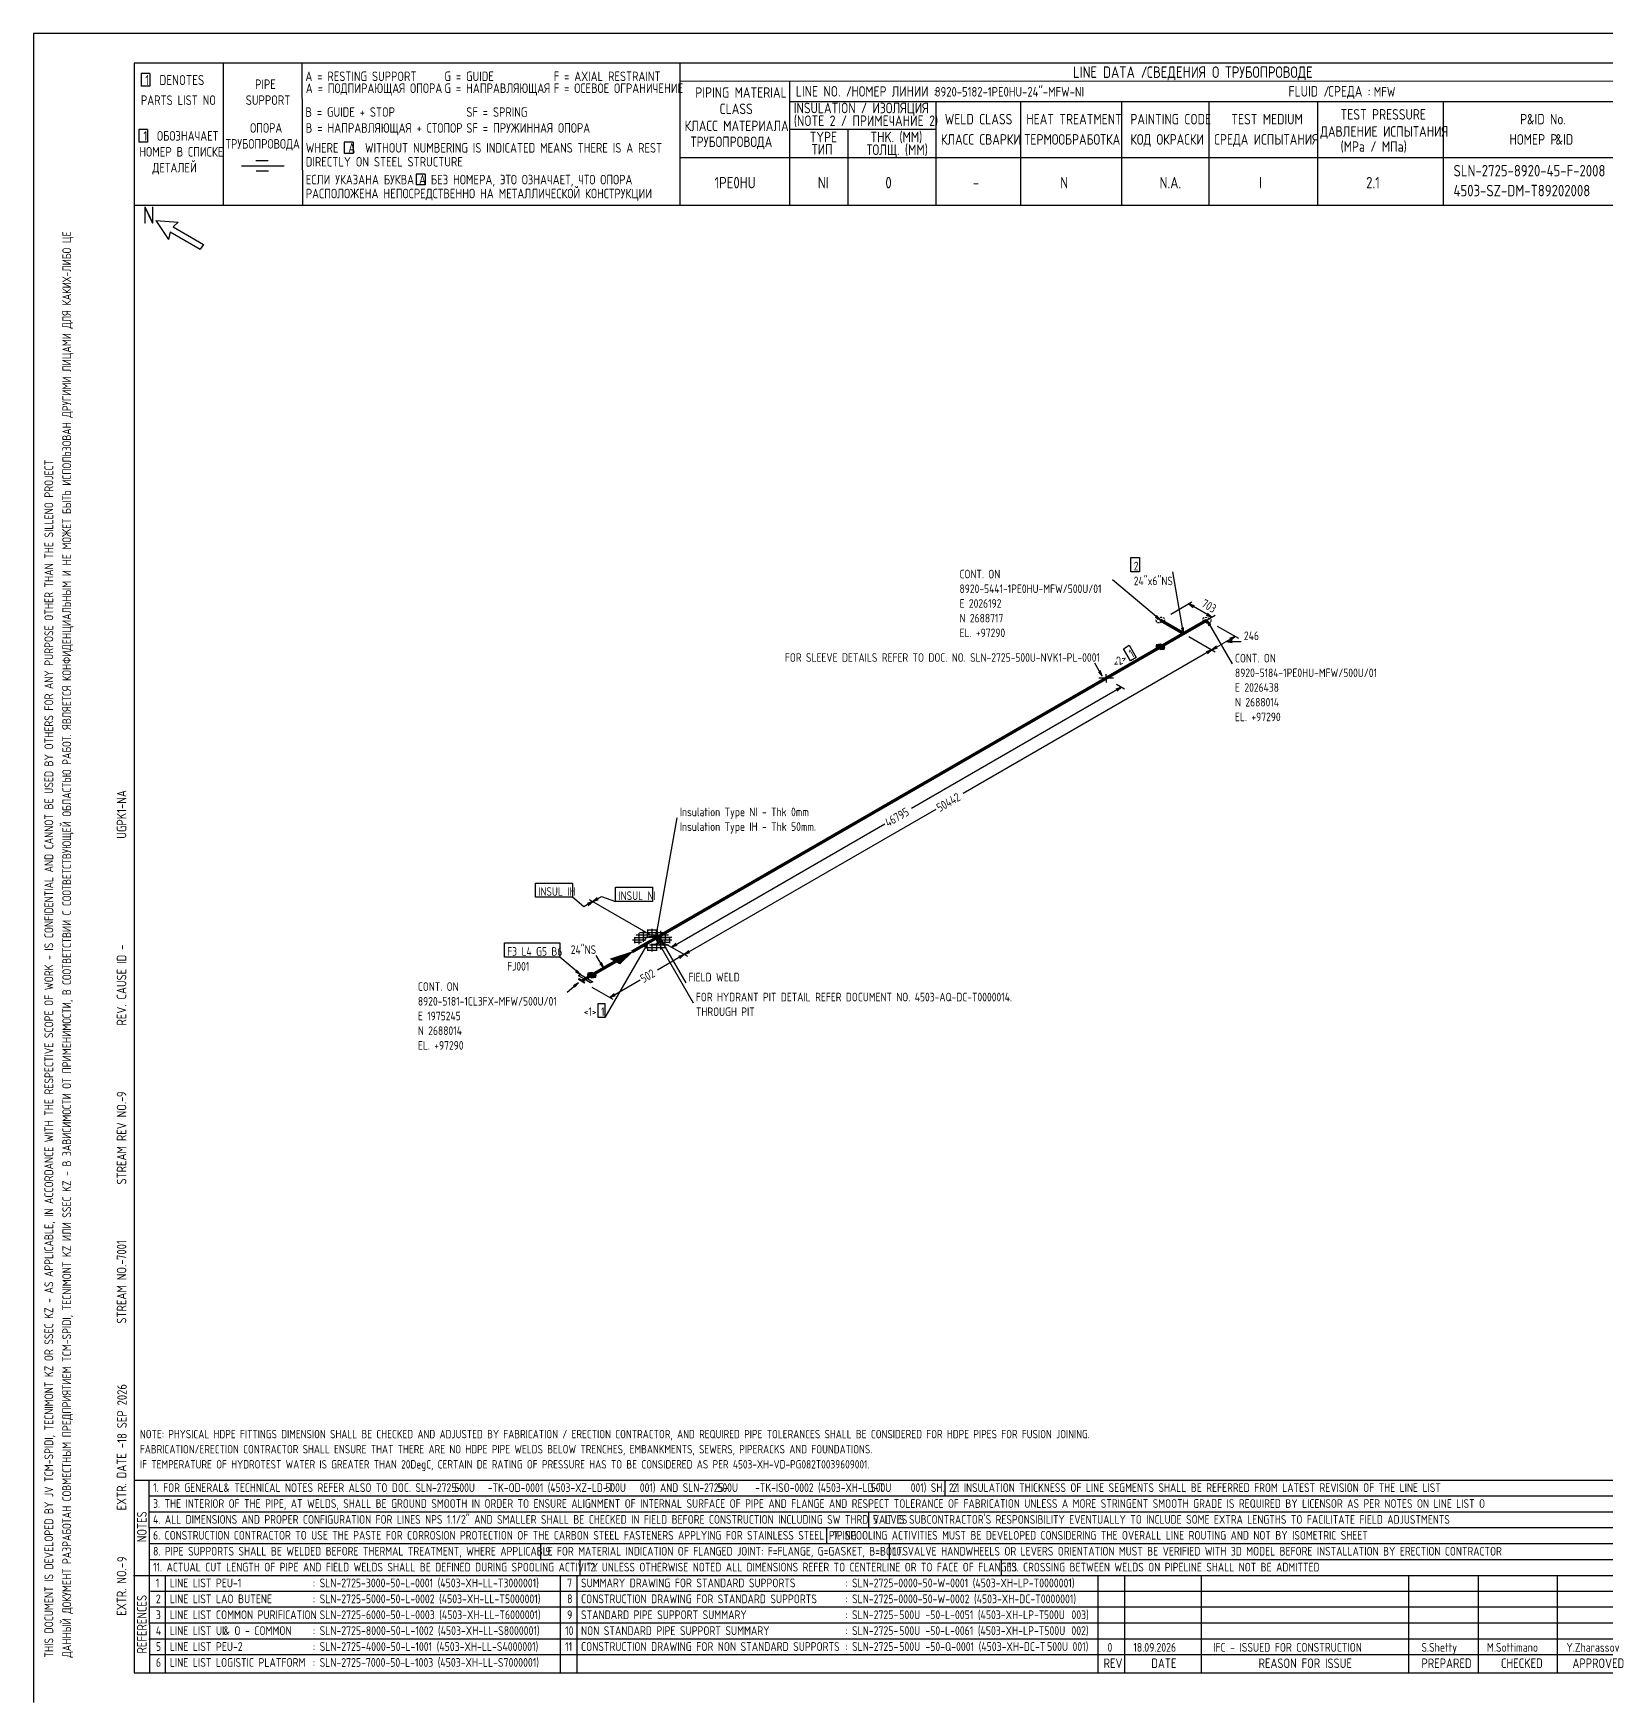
# Model space of a CAD drawing. Extents: x -1005 to 594, y -998 to 420.
# Drawn here: x 0 to 395.7, y 0 to 420 of the extents above; entities that cross this region are included whole.
import ezdxf

# ---------------------------------------------------------------- set-up
doc = ezdxf.new("R2010")
doc.units = 0
doc.linetypes.add('GT100', pattern=[0.8, 0.533333, -0.266667])
doc.styles.add('TTFN17', font='GOST type A')

msp = doc.modelspace()

# ---------------------------------------------------------------- linework, layer by layer
at = {"layer": 'GT_1', "flags": 128}
for points in [[(0, 420), (0, 0)], [(594, 420), (0, 420)], [(589.1, 412.5), (25.4, 412.5)], [(25.4, 412.5), (25.4, 7.5)], [(47.8, 412.5), (47.8, 376.7)], [(67.6, 412.5), (67.7, 376.7)], [(162.7, 412.5), (162.7, 376.7)], [(29.3, 409.9), (27.1, 409.9)], [(27.1, 409.9), (27.1, 406.7)], [(29.3, 409.9), (29.3, 406.7)], [(589.1, 408), (162.7, 407.9)], [(190.3, 407.8), (190.3, 376.7)], [(29.3, 406.7), (27.1, 406.7)], [(190.3, 402.9), (402.7, 402.9)], [(227.1, 402.9), (227.1, 376.7)], [(248.4, 402.9), (248.4, 376.8)], [(273.9, 402.9), (273.9, 376.7)], [(295.8, 402.9), (295.8, 376.7)], [(323.2, 402.9), (323.2, 376.7)], [(354.8, 402.9), (354.8, 376.8)], [(28.7, 395.8), (26.5, 395.8)], [(26.5, 395.8), (26.5, 392.6)], [(28.7, 395.8), (28.7, 392.6)], [(227.1, 395.8), (190.3, 395.8)], [(205, 395.8), (205, 376.7)], [(28.7, 392.6), (26.5, 392.6)], [(80.5, 392.6), (78.2, 392.6)], [(78.2, 392.6), (78.2, 389.8)], [(80.5, 392.6), (80.5, 389.8)], [(63.1, 386.6), (52.4, 386.6)], [(59.1, 387.9), (56, 387.9)], [(80.5, 389.8), (78.2, 389.8)], [(230.2, 388.7), (162.7, 388.7)], [(402.7, 388.7), (226.9, 388.7)], [(59.2, 385.3), (56.1, 385.3)], [(98.6, 384.6), (96.3, 384.6)], [(96.3, 384.6), (96.3, 381.9)], [(98.6, 384.6), (98.6, 381.9)], [(98.6, 381.9), (96.3, 381.9)], [(402.7, 376.7), (25.4, 376.7)], [(30.8, 372.9), (34, 368.1)], [(30.8, 372.9), (36.4, 372.5)], [(34.4, 370.1), (34, 368.1)], [(34.4, 370.1), (42, 365.7)], [(36.4, 372.5), (35.2, 371.3)], [(35.2, 371.3), (42.8, 366.9)], [(42.8, 366.9), (42, 365.7)], [(276.225, 288.125), (278.4, 288.125), (278.4, 284.525), (276.225, 284.525), (276.225, 288.125)], [(283.65, 272.375), (271.575, 282.5)], [(289.5, 269), (286.8, 284.525)], [(282.375, 273.125), (283.65, 272.375), (282.675, 273.5)], [(286.275, 273.875), (291.6, 276.95)], [(292.2, 275.975), (290.775, 276.5), (291.9, 275.525)], [(290.775, 276.5), (291.975, 275.825)], [(290.775, 269.75), (297.45, 273.575)], [(296.625, 273.125), (291.975, 275.825)], [(295.2, 273.65), (296.625, 273.125), (295.5, 274.1)], [(288.975, 270.425), (289.5, 269), (289.5, 270.5)], [(296.325, 271.25), (295.35, 272.375), (295.875, 270.95)], [(295.35, 272.375), (301.725, 261.35)], [(297.975, 270.875), (303.3, 267.8)], [(296.625, 264.875), (234, 228.725)], [(274.35, 265.175), (275.775, 266.075), (277.575, 263), (276.15, 262.1), (274.35, 265.175)], [(283.65, 266.3), (282.675, 266.15), (282.525, 265.625), (283.65, 264.95), (284.625, 265.1), (284.775, 265.625), (283.65, 266.3)], [(282.567, 265.6), (284.768, 265.6)], [(282.575, 265.8), (284.483, 265.8)], [(282.632, 266), (284.15, 266)], [(282.9, 265.4), (284.711, 265.4)], [(283, 266.2), (283.817, 266.2)], [(283.233, 265.2), (284.654, 265.2)], [(290.775, 268.25), (297.45, 264.425)], [(290.775, 268.25), (297.45, 264.425)], [(295.5, 263.9), (296.625, 264.875), (295.2, 264.35)], [(296.625, 264.875), (299.55, 266.6)], [(297.75, 265.85), (296.625, 264.875), (298.05, 265.4)], [(302.475, 268.25), (299.55, 266.6)], [(301.725, 267.2), (300.225, 266.975), (301.725, 266.75)], [(300.225, 266.975), (303.975, 266.975)], [(301.35, 267.275), (302.475, 268.25), (301.05, 267.725)], [(269.025, 258.275), (267.15, 261.5)], [(268.05, 259.4), (269.025, 258.275), (268.5, 259.7)], [(271.875, 257.75), (268.125, 257.75)], [(270.075, 256.7), (270, 258.8)], [(270.075, 256.7), (270, 258.8)], [(270.075, 256.7), (270, 258.8)], [(270.075, 256.7), (270, 258.8)], [(270.075, 256.7), (270, 258.8)], [(272.625, 256.25), (274.65, 255.05)], [(273.9, 255.5), (221.025, 224.975)], [(272.775, 254.525), (273.9, 255.5), (272.475, 254.975)], [(156.675, 192.35), (162, 222.65)], [(163.8, 188.225), (227.25, 224.825)], [(160.575, 190.1), (214.275, 221.075)], [(126.375, 206.225), (135.675, 206.225), (135.675, 202.625), (126.375, 202.625), (126.375, 206.225)], [(138.525, 200.225), (135.675, 202.625)], [(155.4, 193.1), (139.95, 202.025)], [(155.4, 193.1), (139.95, 202.025)], [(140.775, 201.575), (143.025, 202.85)], [(141.9, 202.55), (140.775, 201.575), (142.2, 202.1)], [(143.025, 202.85), (146.55, 201.575)], [(146.55, 205.175), (155.85, 205.175), (155.85, 201.575), (146.55, 201.575), (146.55, 205.175)], [(140.775, 201.575), (138.525, 200.225)], [(139.65, 200.6), (140.775, 201.575), (139.35, 201.05)], [(152.475, 190.85), (152.475, 193.625)], [(159, 193.7), (152.55, 193.7)], [(153.525, 191.45), (153.525, 194.15)], [(157.05, 194.375), (154.5, 194.375)], [(154.575, 192.65), (154.65, 194.3)], [(155.775, 192.875), (155.775, 194.675)], [(156.675, 193.85), (156.675, 192.35), (157.2, 193.775)], [(156.9, 192.65), (156.825, 194.375)], [(157.05, 190.475), (157.05, 194.675)], [(157.95, 189.5), (157.95, 194.15)], [(159, 189.95), (159.075, 193.625)], [(118.575, 191.15), (132.525, 191.15), (132.525, 187.55), (118.575, 187.55), (118.575, 191.15)], [(154.725, 191.225), (143.85, 172.4)], [(153.975, 191.825), (150.825, 191.825)], [(153.075, 191.225), (151.275, 191.225)], [(151.35, 191.075), (151.35, 192.575)], [(154.2, 192.425), (151.35, 192.425)], [(159.825, 193.1), (151.725, 193.1)], [(153.375, 192.575), (160.65, 192.575)], [(154.2, 189.8), (154.725, 191.225), (153.75, 190.1)], [(153.975, 191.675), (153.975, 191.675), (153.975, 191.975), (154.125, 192.35), (154.5, 192.5), (155.025, 192.725), (155.475, 192.8), (156.075, 192.8), (156.6, 192.725), (157.05, 192.575), (157.425, 192.275), (157.575, 191.975), (157.575, 191.6), (157.425, 191.375), (157.05, 191.075), (156.675, 190.85), (156.075, 190.775), (155.475, 190.775)], [(158.925, 189.95), (154.05, 189.95)], [(156.975, 189.275), (154.5, 189.275)], [(154.65, 189.275), (154.575, 190.25)], [(159.825, 190.55), (155.1, 190.55)], [(155.775, 188.975), (155.775, 190.775)], [(155.925, 192.8), (156.675, 193.175), (157.8, 192.95), (158.1, 192.35), (157.425, 191.9), (156.3, 192.125), (155.925, 192.8)], [(155.925, 192.8), (157.875, 192.8)], [(156.036, 192.6), (157.975, 192.6)], [(156.147, 192.4), (158.075, 192.4)], [(156.258, 192.2), (157.875, 192.2)], [(156.325, 193), (157.55, 193)], [(157.65, 191.225), (156.675, 192.35), (157.2, 190.925)], [(156.675, 192.35), (166.05, 176.075)], [(156.9, 189.275), (156.9, 191)], [(156.925, 192), (157.575, 192)], [(160.275, 191.225), (157.275, 191.225)], [(160.2, 192.425), (157.35, 192.425)], [(160.725, 191.825), (157.575, 191.825)], [(158.775, 191), (157.8, 192.125), (158.325, 190.7)], [(157.8, 192.125), (164.175, 181.1)], [(159.3, 190.85), (164.625, 187.775)], [(159.3, 190.85), (161.325, 189.65)], [(159.3, 190.85), (164.625, 187.775)], [(160.2, 191.075), (160.2, 192.575)], [(161.7, 191.075), (160.575, 190.1), (162, 190.625)], [(164.925, 189.2), (163.8, 188.225), (165.225, 188.75)], [(137.7, 183.2), (132.525, 187.55)], [(143.55, 184.775), (141.675, 188)], [(142.575, 185.9), (143.55, 184.775), (143.025, 186.2)], [(146.55, 186.5), (145.35, 187.175), (150.675, 188.9), (147.6, 185.9), (145.5, 187.1), (150.3, 188.675), (147.525, 185.975), (145.65, 187.025), (149.85, 188.45), (147.375, 186.05), (145.8, 186.95), (149.475, 188.15), (147.225, 186.125), (145.95, 186.8), (149.1, 188), (147.075, 186.2), (146.1, 186.725), (148.65, 187.7), (146.925, 186.275), (146.25, 186.65), (148.35, 187.55), (146.775, 186.35), (146.4, 186.575), (147.9, 187.25), (146.625, 186.425), (146.55, 186.5), (150.675, 188.9)], [(163.8, 188.225), (157.05, 184.325)], [(162.675, 187.25), (163.8, 188.225), (162.375, 187.7)], [(137.175, 181.1), (134.325, 178.7)], [(136.2, 179.975), (137.175, 181.1), (135.9, 180.35)], [(136.425, 183.95), (137.7, 183.2), (136.725, 184.325)], [(138.675, 182), (137.175, 182.9), (137.7, 183.2), (140.775, 181.4), (140.25, 181.1), (138.675, 182)], [(137.175, 182), (137.325, 182.075), (138.675, 181.1), (138.825, 181.175), (137.175, 182), (138.675, 181.1)], [(138.825, 181.175), (137.325, 182.075)], [(140.4, 183.2), (137.775, 181.625)], [(137.925, 181.55), (140.55, 183.05)], [(138.15, 181.475), (140.775, 182.975)], [(140.55, 183.725), (139.575, 183.575), (139.425, 183.05), (140.55, 182.375), (141.525, 182.525), (141.675, 183.05), (140.55, 183.725)], [(139.468, 183.2), (141.425, 183.2)], [(139.508, 183), (141.661, 183)], [(139.525, 183.4), (141.092, 183.4)], [(139.737, 183.6), (140.758, 183.6)], [(139.842, 182.8), (141.604, 182.8)], [(140.175, 182.6), (141.546, 182.6)], [(145.05, 177.425), (152.7, 181.85)], [(140.55, 180.05), (145.875, 176.975)], [(146.175, 178.4), (145.05, 177.425), (146.475, 177.95)], [(142.125, 175.925), (143.85, 175.925), (143.85, 172.4), (142.125, 172.4), (142.125, 175.925)], [(25.3, 56), (402.7, 56)], [(29.1, 56), (29.2, 7.5)], [(229.4, 56), (229.4, 52)], [(29.1, 52), (402.7, 52)], [(29.1, 48), (402.7, 48)], [(210.2, 48), (210.2, 44)], [(402.7, 44), (29.1, 44)], [(199.6, 44), (199.6, 40)], [(29.2, 40), (402.7, 40)], [(127.6, 40), (127.6, 36)], [(215.4, 40), (215.4, 36)], [(29.1, 36), (402.7, 36)], [(137.5, 36), (137.5, 32)], [(243.6, 36), (243.6, 32)], [(25.2, 32), (402.7, 32)], [(33.2, 32), (33.2, 7.6)], [(132.6, 32), (132.6, 7.6)], [(136.8, 32), (136.8, 7.6)], [(267.9, 32), (267.9, 7.5)], [(274.6, 32), (274.6, 7.5)], [(293.9, 32), (293.9, 7.5)], [(346.1, 32), (346.1, 7.5)], [(363.6, 32), (363.6, 7.5)], [(383.5, 32), (383.5, 7.5)], [(402.7, 28), (29.5, 28)], [(402.7, 24), (29.1, 24)], [(402.7, 20), (29.1, 20)], [(402.7, 16), (29.1, 16)], [(402.7, 12), (29.2, 12)], [(25.4, 7.5), (589.1, 7.5)], [(0, 0), (0, 0)]]:
    msp.add_lwpolyline(points, dxfattribs=at)
at = {"layer": 'GT_1', "linetype": 'GT100', "flags": 128}
for points in [[(282.525, 272.375), (282.675, 271.85), (283.65, 271.7), (284.775, 272.375), (284.625, 272.9), (283.65, 273.05), (282.525, 272.375)], [(295.35, 273.05), (294.375, 272.9), (294.225, 272.375), (295.35, 271.7), (296.325, 271.85), (296.475, 272.375), (295.35, 273.05)]]:
    msp.add_lwpolyline(points, dxfattribs=at)
at = {"layer": 'GT_1', "const_width": 0.8, "flags": 128}
for points in [[(289.5, 269), (283.65, 272.375)], [(283.65, 265.625), (289.5, 269)], [(289.5, 269), (295.35, 272.375)], [(270, 257.75), (283.65, 265.625)], [(156.675, 192.35), (270, 257.75)], [(150.675, 188.9), (156.675, 192.35)], [(140.55, 183.05), (146.55, 186.5)]]:
    msp.add_lwpolyline(points, dxfattribs=at)

# ---------------------------------------------------------------- texts
at = {"layer": 'GT_1', "style": 'TTFN17'}
for s, height, p in [('LINE DATA /', 2.8875, (261.633, 408.8)), ('СВЕДЕНИЯ О ТРУБОПРОВОДЕ', 2.8875, (280.233, 408.8)), (' 1  DENOTES', 2.5025, (26.875, 407)), (' PIPE', 2.4062, (54.561, 406)), ('A = RESTING SUPPORT', 2.40625, (68.461, 408)), ('A = ПОДПИРАЮЩАЯ ОПОРА', 2.40625, (68.561, 405)), ('G = GUIDE', 2.4062, (103.461, 408)), ('G = НАПРАВЛЯЮЩАЯ', 2.40625, (103.461, 405)), ('F = AXIAL RESTRAINT', 2.40625, (130.961, 408)), ('F = ОСЕВОЕ ОГРАНИЧЕНИЕ', 2.40625, (130.961, 405)), ('PARTS LIST NO', 2.40625, (27.061, 402)), ('SUPPORT', 2.4062, (53.461, 402)), ('PIPING MATERIAL', 2.64687, (166.597, 403.8)), ('LINE NO. /', 2.6469, (191.897, 404.1)), ('НОМЕР ЛИНИИ :', 2.59875, (205.89, 404.1)), ('8920-5182-1PE0HU-24"-MFW-NI', 2.40625, (226.861, 404.1)), ('FLUID /', 2.6469, (315.897, 404.1)), ('СРЕДА :', 2.6469, (325.897, 404.1)), ('MFW', 2.4062, (337.361, 404.1)), ('B = GUIDE + STOP', 2.40625, (68.461, 399)), ('SF = SPRING', 2.40625, (108.961, 399)), ('CLASS', 2.6469, (172.697, 399.7)), ('(NOTE 2 / ПРИМЕЧАНИЕ 2)', 2.64687, (191.397, 396.7)), ('INSULATION / ИЗОЛЯЦИЯ', 2.64687, (191.397, 399.9)), ('WELD CLASS', 2.6469, (229.397, 397.1)), ('HEAT TREATMENT', 2.64687, (249.897, 397.1)), ('PAINTING CODE', 2.64687, (276.097, 397.1)), ('TEST MEDIUM', 2.64687, (301.497, 397.1)), ('TEST PRESSURE', 2.64687, (328.997, 398.3)), ('P', 2.647, (374.197, 397.1)), ('&ID No.', 2.6469, (375.908, 397.1)), (' 1  ОБОЗНАЧАЕТ', 2.40625, (26.461, 393)), ('ОПОРА', 2.4062, (54.561, 395)), ('B = НАПРАВЛЯЮЩАЯ + СТОПОР', 2.40625, (68.561, 395)), ('SF = ПРУЖИННАЯ ОПОРА', 2.40625, (108.961, 395)), ('КЛАСС МАТЕРИАЛА', 2.64687, (163.897, 395.4)), ('TYPE', 2.6469, (195.397, 392.6)), ('THK. (MM)', 2.6469, (210.697, 392.6)), ('ДАВЛЕНИЕ ИСПЫТАНИЯ', 2.64687, (323.897, 394)), ('НОМЕР В СПИСКЕ', 2.40625, (26.661, 389)), ('ТРУБОПРОВОДА', 2.40625, (48.361, 391)), ('WHERE  A  WITHOUT NUMBERING IS INDICATED MEANS THERE IS A REST', 2.40625, (68.561, 390)), ('ТРУБОПРОВОДА', 2.64687, (165.397, 391.4)), ('ТИП', 2.6469, (195.897, 389.5)), ('ТОЛЩ. (ММ)', 2.6469, (209.697, 389.4)), ('КЛАСС СВАРКИ', 2.64687, (228.397, 392)), ('ТЕРМООБРАБОТКА', 2.64687, (249.397, 392)), ('КОД ОКРАСКИ', 2.64687, (276.097, 392)), ('СРЕДА ИСПЫТАНИЯ', 2.64687, (297.197, 392)), ('(MPa / МПа)', 2.64687, (328.997, 390.2)), ('НОМЕР P', 2.6469, (371.497, 392)), ('&ID', 2.6469, (383.097, 392)), ('ДЕТАЛЕЙ', 2.4062, (29.961, 385)), ('DIRECTLY ON STEEL STRUCTURE', 2.40625, (68.561, 386.5)), ('SLN-2725-8920-45-F-2008', 2.8875, (357.433, 384)), ('ЕСЛИ УКАЗАНА БУКВА A БЕЗ НОМЕРА, ЭТО ОЗНАЧАЕТ, ЧТО ОПОРА', 2.40625, (68.561, 382)), ('1PE0HU', 2.8875, (171.433, 381)), ('NI', 2.8875, (197.433, 381)), ('0', 2.888, (214.433, 381)), ('-', 2.888, (236.433, 381)), ('N', 2.888, (258.433, 381)), ('N.A.', 2.8875, (283.433, 381)), ('I', 2.888, (308.433, 381)), ('2.1', 2.8875, (335.433, 381)), ('РАСПОЛОЖЕНА НЕПОСРЕДСТВЕННО НА МЕТАЛЛИЧЕСКОЙ КОНСТРУКЦИИ', 2.40625, (68.561, 378.5)), ('4503-SZ-DM-T89202008', 2.8875, (357.433, 379)), ('N', 4.331, (27.55, 372.1)), ('2', 2.166, (276.949, 284.9)), ('CONT. ON', 2.1656, (233.091, 282.875)), ('24"x6"NS', 2.1656, (276.949, 281.15)), ('8920-5441-1PE0HU-MFW/500U/01', 2.16562, (233.091, 279.178)), ('E 2026192', 2.1656, (233.091, 275.48)), ('N 2688717', 2.1656, (233.091, 271.783)), ('EL. +97290', 2.1656, (233.091, 268.085)), ('246', 2.1656, (304.675, 267.35)), ('FOR SLEEVE DETAILS REFER TO DOC. NO. SLN-2725-500U-NVK1-PL-0001', 2.16562, (189.144, 261.875)), ('CONT. ON', 2.1656, (302.425, 261.725)), ('8920-5184-1PE0HU-MFW/500U/01', 2.16562, (302.425, 258.028)), ('E 2026438', 2.1656, (302.425, 254.33)), ('N 2688014', 2.1656, (302.425, 250.633)), ('EL. +97290', 2.1656, (302.425, 246.935)), ('Insulation Type NI - Thk 0mm', 2.16562, (162.7, 223.025)), ('Insulation Type IH - Thk 50mm.', 2.16562, (162.7, 219.328)), ('INSUL IH', 2.1656, (127.069, 203)), ('INSUL NI', 2.1656, (147.25, 201.95)), ('F3 L4 G5 B6', 2.16562, (119.248, 187.925)), ('24"NS', 2.1656, (135.247, 188.375)), ('FJ001', 2.1656, (119.248, 184.175)), ('CONT. ON', 2.1656, (96.772, 179.075)), ('FIELD WELD', 2.1656, (164.875, 181.475)), ('8920-5181-1CL3FX-MFW/500U/01', 2.16562, (96.772, 175.378)), ('FOR HYDRANT PIT DETAIL REFER DOCUMENT NO. 4503-AQ-DC-T0000014.', 2.16562, (166.75, 176.45)), ('E 1975245', 2.1656, (96.772, 171.68)), ('<1>', 2.1656, (138.508, 172.775)), ('1', 2.166, (142.866, 172.775)), ('THROUGH PIT', 2.16562, (166.75, 172.753)), ('N 2688014', 2.1656, (96.772, 167.983)), ('EL. +97290', 2.1656, (96.772, 164.285)), ('NOTE: PHYSICAL HDPE FITTINGS DIMENSION SHALL BE CHECKED AND ADJUSTED BY FABRICATION / ERECTION CONTRACTOR, AND REQUIRED PIPE TOLERANCES SHALL BE CONSIDERED FOR HDPE PIPES FOR FUSION JOINING.', 2.1175, (26.818, 66.5)), ('FABRICATION/ERECTION CONTRACTOR SHALL ENSURE THAT THERE ARE NO HDPE PIPE WELDS BELOW TRENCHES, EMBANKMENTS, SEWERS, PIPERACKS AND FOUNDATIONS.', 2.1175, (26.818, 62.7)), ('IF TEMPERATURE OF HYDROTEST WATER IS GREATER THAN 20DegC, CERTAIN DE RATING OF PRESSURE HAS TO BE CONSIDERED AS PER 4503-XH-VD-PG082T0039609001.', 2.1175, (26.818, 58.9)), ('1. FOR GENERAL', 2.18487, (30.128, 53)), ('& TECHNICAL NOTES REFER ALSO TO DOC. SLN-2725-      -TK-OD-0001 (4503-XZ-LD-T      001) AND SLN-2725-      -TK-ISO-0002 (4503-XH-LD-T      001) SH. 2.1', 2.18487, (47.868, 53)), ('500U', 2.1849, (105.928, 53)), ('500U', 2.1849, (143.928, 53)), ('500U', 2.1849, (172.128, 53)), ('500U', 2.1849, (210.728, 53)), ('2. INSULATION THICKNESS OF LINE SEGMENTS SHALL BE REFERRED FROM LATEST REVISION OF THE LINE LIST', 2.18487, (231.328, 53)), ('3. THE INTERIOR OF THE PIPE, AT WELDS, SHALL BE GROUND SMOOTH IN ORDER TO ENSURE ALIGNMENT OF INTERNAL SURFACE OF PIPE AND FLANGE AND RESPECT TOLERANCE OF FABRICATION UNLESS A MORE STRINGENT SMOOTH GRADE IS REQUIRED BY LICENSOR AS PER NOTES ON LINE LIST O', 2.18487, (30.128, 49)), ('4. ALL DIMENSIONS AND PROPER CONFIGURATION FOR LINES NPS 1.1/2" AND SMALLER SHALL BE CHECKED IN FIELD BEFORE CONSTRUCTION INCLUDING SW THRD VALVES', 2.18487, (30.128, 45)), ("5. IT IS SUBCONTRACTOR'S RESPONSIBILITY EVENTUALLY TO INCLUDE SOME EXTRA LENGTHS TO FACILITATE FIELD ADJUSTMENTS", 2.18487, (211.328, 45)), ('6. CONSTRUCTION CONTRACTOR TO USE THE PASTE FOR CORROSION PROTECTION OF THE CARBON STEEL FASTENERS APPLYING FOR STAINLESS STEEL PIPING', 2.18487, (30.128, 41)), ('7. SPOOLING ACTIVITIES MUST BE DEVELOPED CONSIDERING THE OVERALL LINE ROUTING AND NOT BY ISOMETRIC SHEET', 2.18487, (201.328, 41)), ('8. PIPE SUPPORTS SHALL BE WELDED BEFORE THERMAL TREATMENT, WHERE APPLICABLE', 2.18487, (30.128, 37)), ('9. FOR MATERIAL INDICATION OF FLANGED JOINT: F=FLANGE, G=GASKET, B=BOLTS', 2.18487, (128.828, 37)), ('10. VALVE HANDWHEELS OR LEVERS ORIENTATION MUST BE VERIFIED WITH 3D MODEL BEFORE INSTALLATION BY ERECTION CONTRACTOR', 2.18487, (216.328, 37)), ('11. ACTUAL CUT LENGTH OF PIPE AND FIELD WELDS SHALL BE DEFINED DURING SPOOLING ACTIVITY', 2.18487, (30.128, 33)), ('12. UNLESS OTHERWISE NOTED ALL DIMENSIONS REFER TO CENTERLINE OR TO FACE OF FLANGES', 2.18487, (139.328, 33)), ('13. CROSSING BETWEEN WELDS ON PIPELINE SHALL NOT BE ADMITTED', 2.18487, (245.328, 33)), ('1', 2.214, (30.832, 29)), ('LINE LIST PEU-1', 2.21375, (34.332, 29)), (': SLN-2725-3000-50-L-0001 (4503-XH-LL-T3000001)', 2.21375, (70.332, 29)), ('7', 2.214, (134.332, 29)), ('SUMMARY DRAWING FOR STANDARD SUPPORTS', 2.21375, (137.832, 29)), (': SLN-2725-0000-50-W-0001 (4503-XH-LP-T0000001)', 2.21375, (204.332, 29)), ('2', 2.214, (30.832, 25)), ('LINE LIST LAO BUTENE', 2.21375, (34.332, 25)), (': SLN-2725-5000-50-L-0002 (4503-XH-LL-T5000001)', 2.21375, (70.332, 25)), ('8', 2.214, (134.332, 25)), ('CONSTRUCTION DRAWING FOR STANDARD SUPPORTS', 2.21375, (137.832, 25)), (': SLN-2725-0000-50-W-0002 (4503-XH-DC-T0000001)', 2.21375, (204.332, 25)), ('3', 2.214, (30.832, 21)), ('LINE LIST COMMON PURIFICATION', 2.21375, (34.332, 21)), (': SLN-2725-6000-50-L-0003 (4503-XH-LL-T6000001)', 2.21375, (70.332, 21)), ('9', 2.214, (134.332, 21)), ('STANDARD PIPE SUPPORT SUMMARY', 2.21375, (137.832, 21)), (': SLN-2725-      -50-L-0051 (4503-XH-LP-T      003)', 2.21375, (204.332, 21)), ('500U', 2.2138, (217.932, 21)), ('500U', 2.2138, (254.332, 21)), ('4', 2.214, (30.832, 17)), ('LINE LIST UI', 2.21375, (34.332, 17)), ('& O - COMMON', 2.21375, (47.849, 17)), (': SLN-2725-8000-50-L-1002 (4503-XH-LL-S8000001)', 2.21375, (70.332, 17)), ('10', 2.2138, (133.832, 17)), ('NON STANDARD PIPE SUPPORT SUMMARY', 2.21375, (137.832, 17)), (': SLN-2725-      -50-L-0061 (4503-XH-LP-T      002)', 2.21375, (204.332, 17)), ('500U', 2.2138, (217.932, 17)), ('500U', 2.2138, (254.432, 17)), ('5', 2.214, (30.832, 13)), ('LINE LIST PEU-2', 2.21375, (34.332, 13)), (': SLN-2725-4000-50-L-1001 (4503-XH-LL-S4000001)', 2.21375, (70.332, 13)), ('11', 2.2138, (133.832, 13)), ('CONSTRUCTION DRAWING FOR NON STANDARD SUPPORTS', 2.21375, (137.832, 13)), (': SLN-2725-      -50-Q-0001 (4503-XH-DC-T      001)', 2.21375, (204.332, 13)), ('500U', 2.2138, (217.932, 13)), ('500U', 2.2138, (255.132, 13)), ('0', 2.214, (270.332, 12.8)), ('18.09.2026', 2.2138, (276.832, 12.8)), ('IFC - ISSUED FOR CONSTRUCTION', 2.21375, (296.932, 12.8)), ('S.Shetty', 2.2138, (349.332, 12.8)), ('M.Sottimano', 2.21375, (365.832, 12.8)), ('Y.Zharassov', 2.21375, (385.832, 12.8)), ('6', 2.214, (30.832, 9)), ('LINE LIST LOGISTIC PLATFORM', 2.21375, (34.332, 9)), (': SLN-2725-7000-50-L-1003 (4503-XH-LL-S7000001)', 2.21375, (70.332, 9)), ('REV', 2.4062, (269.361, 8.7)), ('DATE', 2.4062, (281.361, 8.7)), ('REASON FOR ISSUE', 2.40625, (308.361, 8.7)), ('PREPARED', 2.4062, (349.361, 8.7)), ('CHECKED', 2.4062, (369.361, 8.7)), ('APPROVED', 2.4062, (387.361, 8.7))]:
    msp.add_text(s, height=height, dxfattribs=at).set_placement(p)
for s, height, rotation, p in [('ДАННЫЙ ДОКУМЕНТ РАЗРАБОТАН СОВМЕСТНЫМ ПРЕДПРИЯТИЕМ TCM-SPIDI, TECNIMONT KZ ИЛИ SSEC KZ - В ЗАВИСИМОСТИ ОТ ПРИМЕНИМОСТИ, В СООТВЕТСТВИИ С СООТВЕТСТВУЮЩЕЙ ОБЛАСТЬЮ РАБОТ. ЯВЛЯЕТСЯ КОНФИДЕНЦИАЛЬНЫМ И НЕ МОЖЕТ БЫТЬ ИСПОЛЬЗОВАН ДРУГИМИ ЛИЦАМИ ДЛЯ КАКИХ-ЛИБО ЦЕ', 2.21375, 90, (9.5, 11.332)), ('THIS DOCUMENT IS DEVELOPED BY JV TCM-SPIDI, TECNIMONT KZ OR SSEC KZ - AS APPLICABLE, IN ACCORDANCE WITH THE RESPECTIVE SCOPE OF WORK - IS CONFIDENTIAL AND CANNOT BE USED BY OTHERS FOR ANY PURPOSE OTHER THAN THE SILLENO PROJECT', 2.21375, 90, (5, 11.332)), ('703', 2.1656, -30, (293.775, 275.893)), ('1', 2.166, 30, (276.546, 262.788)), ('<2>', 2.1656, 30, (272.368, 260.376)), ('UGPK1-NA', 2.4062, 90, (23.4, 217.361)), ('50442', 2.1656, 30, (228.112, 224.027)), ('46795', 2.1656, 30, (215.114, 220.277)), ('REV. CAUSE ID -', 2.40625, 90, (23.4, 170.361)), ('502', 2.1656, 30, (153.537, 181.002)), ('STREAM REV NO.-', 2.40625, 90, (23.4, 130.361)), ('9', 2.406, 90, (23.4, 152.361)), ('7001', 2.4062, 90, (23.4, 111.361)), ('STREAM NO.-', 2.40625, 90, (23.4, 95.361)), ('18 SEP 2026', 2.40625, 90, (23.5, 65.361)), ('EXTR. DATE -', 2.40625, 90, (23.4, 48.361)), ('NOTES', 2.4062, 90, (28.5, 40.361)), ('EXTR. NO.-', 2.4062, 90, (23.4, 21.861)), ('9', 2.406, 90, (23.5, 35.361)), ('REFERENCES', 2.4062, 90, (28.5, 12.361))]:
    msp.add_text(s, height=height, rotation=rotation, dxfattribs=at).set_placement(p)

doc.saveas('drawing.dxf')
